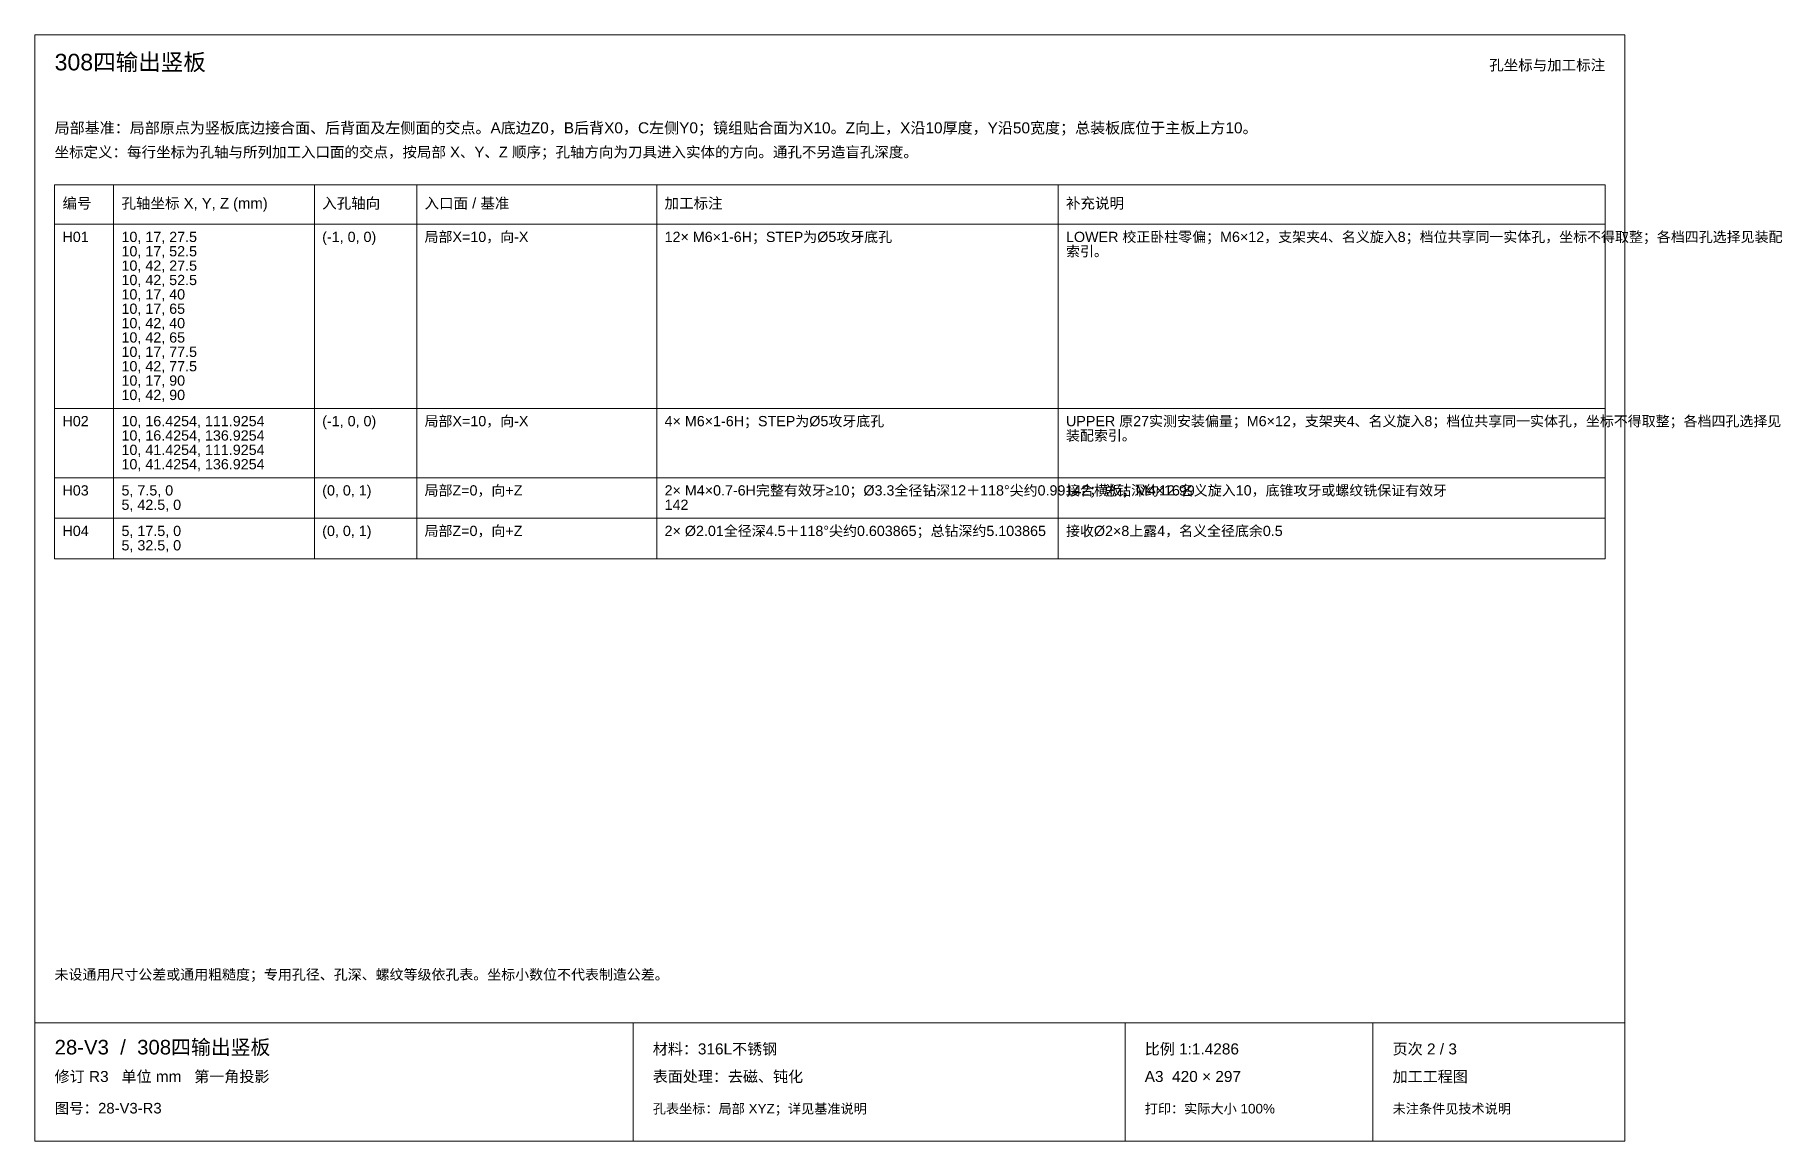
# Paper-space layout '02_孔表及加工说明' of a CAD drawing. Header units: millimetres. Extents: x 8 to 452, y 8 to 289.
import ezdxf
from ezdxf.enums import TextEntityAlignment as Align

# ---------------------------------------------------------------- set-up
doc = ezdxf.new("R2010")
doc.units = ezdxf.units.MM
doc.layers.add('ANNOTATIONS', color=7, linetype='CONTINUOUS', lineweight=18)
doc.styles.add('CJK', font='Arial Unicode.ttf')

psp = doc.layouts.new('02_孔表及加工说明')

# ---------------------------------------------------------------- linework, layer by layer
at = {"layer": 'ANNOTATIONS'}
for p, q in [((412, 289), (8, 289)), ((8, 289), (8, 8)), ((412, 8), (412, 289)), ((28, 250.9), (13, 250.9)), ((13, 250.9), (13, 240.9)), ((28, 240.9), (28, 250.9)), ((79, 250.9), (28, 250.9)), ((28, 250.9), (28, 240.9)), ((79, 240.9), (79, 250.9)), ((105, 250.9), (79, 250.9)), ((79, 250.9), (79, 240.9)), ((105, 240.9), (105, 250.9)), ((166, 250.9), (105, 250.9)), ((105, 250.9), (105, 240.9)), ((166, 240.9), (166, 250.9)), ((268, 250.9), (166, 250.9)), ((166, 250.9), (166, 240.9)), ((268, 240.9), (268, 250.9)), ((407, 250.9), (268, 250.9)), ((268, 250.9), (268, 240.9)), ((407, 240.9), (407, 250.9)), ((13, 240.9), (28, 240.9)), ((28, 240.9), (13, 240.9)), ((13, 240.9), (13, 194.1)), ((28, 240.9), (79, 240.9)), ((28, 194.1), (28, 240.9)), ((79, 240.9), (28, 240.9)), ((28, 240.9), (28, 194.1)), ((79, 240.9), (105, 240.9)), ((79, 194.1), (79, 240.9)), ((105, 240.9), (79, 240.9)), ((79, 240.9), (79, 194.1)), ((105, 240.9), (166, 240.9)), ((105, 194.1), (105, 240.9)), ((166, 240.9), (105, 240.9)), ((105, 240.9), (105, 194.1)), ((166, 240.9), (268, 240.9)), ((166, 194.1), (166, 240.9)), ((268, 240.9), (166, 240.9)), ((166, 240.9), (166, 194.1)), ((268, 240.9), (407, 240.9)), ((268, 194.1), (268, 240.9)), ((407, 240.9), (268, 240.9)), ((268, 240.9), (268, 194.1)), ((407, 194.1), (407, 240.9)), ((13, 194.1), (28, 194.1)), ((28, 194.1), (13, 194.1)), ((13, 194.1), (13, 176.5)), ((28, 194.1), (79, 194.1)), ((28, 176.5), (28, 194.1)), ((79, 194.1), (28, 194.1)), ((28, 194.1), (28, 176.5)), ((79, 194.1), (105, 194.1)), ((79, 176.5), (79, 194.1)), ((105, 194.1), (79, 194.1)), ((79, 194.1), (79, 176.5)), ((105, 194.1), (166, 194.1)), ((105, 176.5), (105, 194.1)), ((166, 194.1), (105, 194.1)), ((105, 194.1), (105, 176.5)), ((166, 194.1), (268, 194.1)), ((166, 176.5), (166, 194.1)), ((268, 194.1), (166, 194.1)), ((166, 194.1), (166, 176.5)), ((268, 194.1), (407, 194.1)), ((268, 176.5), (268, 194.1)), ((407, 194.1), (268, 194.1)), ((268, 194.1), (268, 176.5)), ((407, 176.5), (407, 194.1)), ((13, 176.5), (28, 176.5)), ((28, 176.5), (13, 176.5)), ((13, 176.5), (13, 166.2)), ((28, 176.5), (79, 176.5)), ((28, 166.2), (28, 176.5)), ((79, 176.5), (28, 176.5)), ((28, 176.5), (28, 166.2)), ((79, 176.5), (105, 176.5)), ((79, 166.2), (79, 176.5)), ((105, 176.5), (79, 176.5)), ((79, 176.5), (79, 166.2)), ((105, 176.5), (166, 176.5)), ((105, 166.2), (105, 176.5)), ((166, 176.5), (105, 176.5)), ((105, 176.5), (105, 166.2)), ((166, 176.5), (268, 176.5)), ((166, 166.2), (166, 176.5)), ((268, 176.5), (166, 176.5)), ((166, 176.5), (166, 166.2)), ((268, 176.5), (407, 176.5)), ((268, 166.2), (268, 176.5)), ((407, 176.5), (268, 176.5)), ((268, 176.5), (268, 166.2)), ((407, 166.2), (407, 176.5)), ((13, 166.2), (28, 166.2)), ((28, 166.2), (13, 166.2)), ((13, 166.2), (13, 155.9)), ((28, 166.2), (79, 166.2)), ((28, 155.9), (28, 166.2)), ((79, 166.2), (28, 166.2)), ((28, 166.2), (28, 155.9)), ((79, 166.2), (105, 166.2)), ((79, 155.9), (79, 166.2)), ((105, 166.2), (79, 166.2)), ((79, 166.2), (79, 155.9)), ((105, 166.2), (166, 166.2)), ((105, 155.9), (105, 166.2)), ((166, 166.2), (105, 166.2)), ((105, 166.2), (105, 155.9)), ((166, 166.2), (268, 166.2)), ((166, 155.9), (166, 166.2)), ((268, 166.2), (166, 166.2)), ((166, 166.2), (166, 155.9)), ((268, 166.2), (407, 166.2)), ((268, 155.9), (268, 166.2)), ((407, 166.2), (268, 166.2)), ((268, 166.2), (268, 155.9)), ((407, 155.9), (407, 166.2)), ((13, 155.9), (28, 155.9)), ((28, 155.9), (79, 155.9)), ((79, 155.9), (105, 155.9)), ((105, 155.9), (166, 155.9)), ((166, 155.9), (268, 155.9)), ((268, 155.9), (407, 155.9)), ((8, 38), (412, 38)), ((160, 8), (160, 38)), ((285, 8), (285, 38)), ((348, 8), (348, 38)), ((8, 8), (412, 8))]:
    psp.add_line(p, q, dxfattribs=at)

# ---------------------------------------------------------------- texts
at = {"layer": 'ANNOTATIONS', "style": 'CJK'}
for s, height, p in [('308四输出竖板', 4.2, (13, 280)), ('局部基准：局部原点为竖板底边接合面、后背面及左侧面的交点。A底边Z0，B后背X0，C左侧Y0；镜组贴合面为X10。Z向上，X沿10厚度，Y沿50宽度；总装板底位于主板上方10。', 2.8, (13, 264)), ('坐标定义：每行坐标为孔轴与所列加工入口面的交点，按局部 X、Y、Z 顺序；孔轴方向为刀具进入实体的方向。通孔不另造盲孔深度。', 2.7, (13, 257.9)), ('编号', 2.7, (15, 244.9)), ('孔轴坐标 X, Y, Z (mm)', 2.7, (30, 244.9)), ('入孔轴向', 2.7, (81, 244.9)), ('入口面 / 基准', 2.7, (107, 244.9)), ('加工标注', 2.7, (168, 244.9)), ('补充说明', 2.7, (270, 244.9)), ('H01', 2.6, (15, 236.4)), ('10, 17, 27.5', 2.6, (30, 236.4)), ('10, 17, 52.5', 2.6, (30, 232.75)), ('(-1, 0, 0)', 2.6, (81, 236.4)), ('局部X=10，向-X', 2.6, (107, 236.4)), ('12× M6×1-6H；STEP为Ø5攻牙底孔', 2.6, (168, 236.4)), ('索引。', 2.6, (270, 232.75)), ('LOWER 校正卧柱零偏；M6×12，支架夹4、名义旋入8；档位共享同一实体孔，坐标不得取整；各档四孔选择见装配', 2.6, (270, 236.4)), ('10, 42, 27.5', 2.6, (30, 229.1)), ('10, 42, 52.5', 2.6, (30, 225.45)), ('10, 17, 40', 2.6, (30, 221.8)), ('10, 17, 65', 2.6, (30, 218.15)), ('10, 42, 40', 2.6, (30, 214.5)), ('10, 42, 65', 2.6, (30, 210.85)), ('10, 17, 77.5', 2.6, (30, 207.2)), ('10, 42, 77.5', 2.6, (30, 203.55)), ('10, 17, 90', 2.6, (30, 199.9)), ('10, 42, 90', 2.6, (30, 196.25)), ('H02', 2.6, (15, 189.6)), ('10, 16.4254, 111.9254', 2.6, (30, 189.6)), ('(-1, 0, 0)', 2.6, (81, 189.6)), ('局部X=10，向-X', 2.6, (107, 189.6)), ('4× M6×1-6H；STEP为Ø5攻牙底孔', 2.6, (168, 189.6)), ('UPPER 原27实测安装偏量；M6×12，支架夹4、名义旋入8；档位共享同一实体孔，坐标不得取整；各档四孔选择见', 2.6, (270, 189.6)), ('10, 16.4254, 136.9254', 2.6, (30, 185.95)), ('装配索引。', 2.6, (270, 185.95)), ('10, 41.4254, 111.9254', 2.6, (30, 182.3)), ('10, 41.4254, 136.9254', 2.6, (30, 178.65)), ('H03', 2.6, (15, 172)), ('5, 7.5, 0', 2.6, (30, 172)), ('(0, 0, 1)', 2.6, (81, 172)), ('局部Z=0，向+Z', 2.6, (107, 172)), ('2× M4×0.7-6H完整有效牙≥10；Ø3.3全径钻深12＋118°尖约0.99142；总钻深约12.99', 2.6, (168, 172)), ('接合横板；M4×16名义旋入10，底锥攻牙或螺纹铣保证有效牙', 2.6, (270, 172)), ('5, 42.5, 0', 2.6, (30, 168.35)), ('142', 2.6, (168, 168.35)), ('H04', 2.6, (15, 161.7)), ('5, 17.5, 0', 2.6, (30, 161.7)), ('(0, 0, 1)', 2.6, (81, 161.7)), ('局部Z=0，向+Z', 2.6, (107, 161.7)), ('2× Ø2.01全径深4.5＋118°尖约0.603865；总钻深约5.103865', 2.6, (168, 161.7)), ('接收Ø2×8上露4，名义全径底余0.5', 2.6, (270, 161.7)), ('5, 32.5, 0', 2.6, (30, 158.05)), ('未设通用尺寸公差或通用粗糙度；专用孔径、孔深、螺纹等级依孔表。坐标小数位不代表制造公差。', 2.6, (13, 49)), ('28-V3  /  308四输出竖板', 3.7, (13, 30)), ('材料：316L不锈钢', 2.8, (165, 30)), ('比例 1:1.4286', 2.8, (290, 30)), ('页次 2 / 3', 2.8, (353, 30)), ('修订 R3   单位 mm   第一角投影', 2.8, (13, 23)), ('表面处理：去磁、钝化', 2.8, (165, 23)), ('A3  420 × 297', 2.8, (290, 23)), ('加工工程图', 2.8, (353, 23)), ('图号：28-V3-R3', 2.7, (13, 15)), ('孔表坐标：局部 XYZ；详见基准说明', 2.45, (165, 15)), ('打印：实际大小 100%', 2.45, (290, 15)), ('未注条件见技术说明', 2.45, (353, 15))]:
    psp.add_text(s, height=height, dxfattribs=at).set_placement(p)
psp.add_text('孔坐标与加工标注', height=2.7, dxfattribs=at).set_placement((407, 280), align=Align.RIGHT)

doc.saveas('drawing.dxf')
